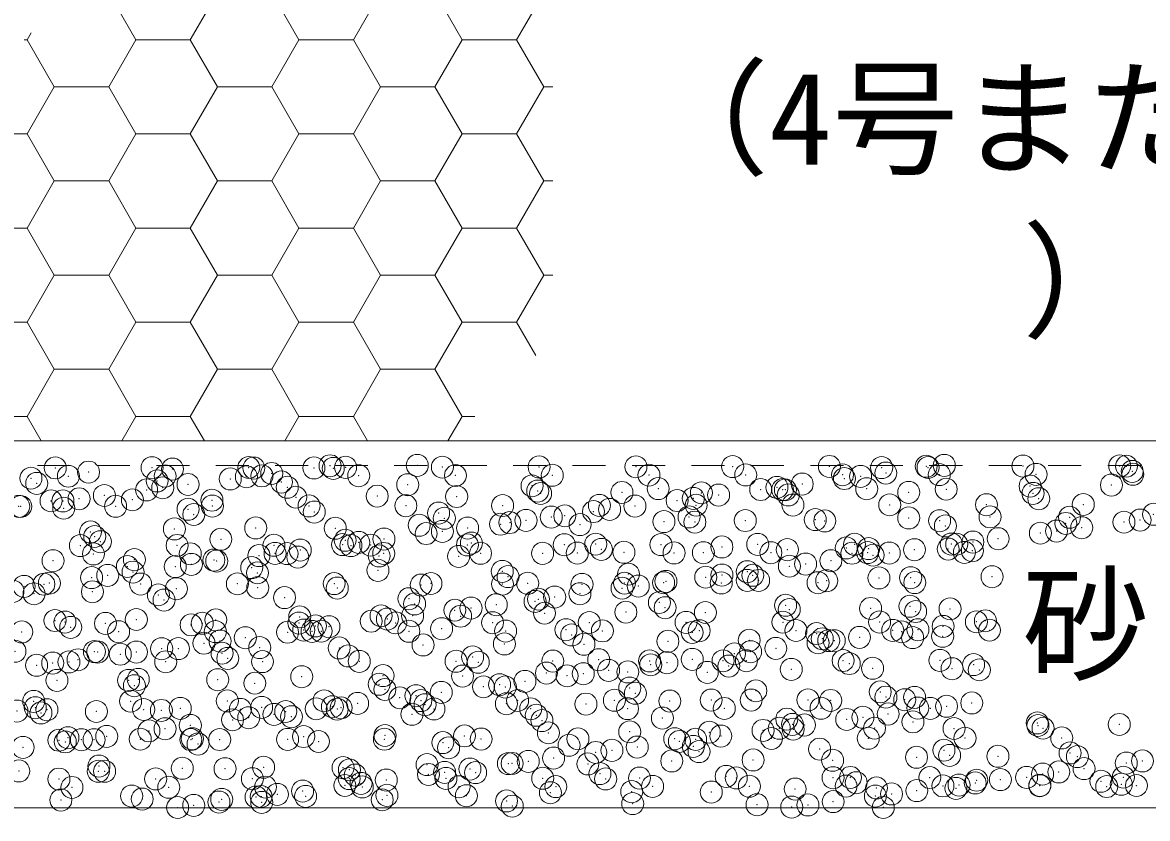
# Model space of a CAD drawing. Units: millimetres at full size; details may follow other scales. Extents: x 40781 to 122968, y -21714 to -2620.
# Drawn here: x 117568.4 to 118028.1, y -12619.9 to -12294.3 of the extents above; entities that cross this region are included whole.
import ezdxf
from ezdxf.enums import TextEntityAlignment as Align

# ---------------------------------------------------------------- set-up
doc = ezdxf.new("R2010")
doc.units = ezdxf.units.MM
doc.header["$LTSCALE"] = 18
doc.header["$PDMODE"] = 32
doc.header["$PDSIZE"] = 9
doc.linetypes.add('USER2', pattern=[1.35, 0.75, -0.6])
doc.layers.add('0_2', color=7, linetype='Continuous', lineweight=9)
doc.layers.add('ハッチング', color=7, linetype='Continuous', lineweight=5)
doc.styles.add('ＭＳ ゴシック', font='')
doc.styles.get('ＭＳ ゴシック').set_extended_font_data('MS Gothic')

msp = doc.modelspace()

# ---------------------------------------------------------------- linework, layer by layer
at = {"layer": 'ハッチング'}
for p, q in [((117614.7, -12301.42), (117603.59, -12282.17)), ((117636.92, -12301.42), (117648.04, -12282.17)), ((117681.37, -12301.42), (117670.26, -12282.17)), ((117703.6, -12301.42), (117714.71, -12282.17)), ((117748.05, -12301.42), (117736.94, -12282.17)), ((117770.27, -12301.42), (117781.39, -12282.17)), ((117570.25, -12301.42), (117571.89, -12298.58)), ((117569.05, -12301.42), (117570.25, -12301.42)), ((117581.36, -12320.67), (117570.25, -12301.42)), ((117603.59, -12320.67), (117614.7, -12301.42)), ((117614.7, -12301.42), (117636.93, -12301.42)), ((117648.04, -12320.67), (117636.92, -12301.42)), ((117670.26, -12320.67), (117681.37, -12301.42)), ((117681.38, -12301.42), (117703.6, -12301.42)), ((117714.71, -12320.67), (117703.6, -12301.42)), ((117736.94, -12320.67), (117748.05, -12301.42)), ((117748.05, -12301.42), (117770.27, -12301.42)), ((117781.39, -12320.67), (117770.27, -12301.42)), ((117570.25, -12339.91), (117581.36, -12320.67)), ((117581.36, -12320.67), (117603.59, -12320.67)), ((117614.7, -12339.91), (117603.59, -12320.67)), ((117636.92, -12339.91), (117648.04, -12320.67)), ((117648.04, -12320.67), (117670.26, -12320.67)), ((117681.37, -12339.91), (117670.26, -12320.67)), ((117703.6, -12339.91), (117714.71, -12320.67)), ((117714.71, -12320.67), (117736.94, -12320.67)), ((117748.05, -12339.91), (117736.94, -12320.67)), ((117770.27, -12339.91), (117781.39, -12320.67)), ((117781.39, -12320.67), (117785.07, -12320.67)), ((117548.02, -12339.91), (117570.25, -12339.91)), ((117581.36, -12359.16), (117570.25, -12339.91)), ((117603.59, -12359.16), (117614.7, -12339.91)), ((117614.7, -12339.91), (117636.93, -12339.91)), ((117648.04, -12359.16), (117636.92, -12339.91)), ((117670.26, -12359.16), (117681.37, -12339.91)), ((117681.38, -12339.91), (117703.6, -12339.91)), ((117714.71, -12359.16), (117703.6, -12339.91)), ((117736.94, -12359.16), (117748.05, -12339.91)), ((117748.05, -12339.91), (117770.27, -12339.91)), ((117781.39, -12359.16), (117770.27, -12339.91)), ((117570.25, -12378.41), (117581.36, -12359.16)), ((117581.36, -12359.16), (117603.59, -12359.16)), ((117614.7, -12378.41), (117603.59, -12359.16)), ((117636.92, -12378.41), (117648.04, -12359.16)), ((117648.04, -12359.16), (117670.26, -12359.16)), ((117681.37, -12378.41), (117670.26, -12359.16)), ((117703.6, -12378.41), (117714.71, -12359.16)), ((117714.71, -12359.16), (117736.94, -12359.16)), ((117748.05, -12378.41), (117736.94, -12359.16)), ((117770.27, -12378.41), (117781.39, -12359.16)), ((117781.39, -12359.16), (117785.07, -12359.16)), ((117548.02, -12378.41), (117570.25, -12378.41)), ((117581.36, -12397.66), (117570.25, -12378.41)), ((117603.59, -12397.65), (117614.7, -12378.41)), ((117614.7, -12378.41), (117636.93, -12378.41)), ((117648.04, -12397.66), (117636.92, -12378.41)), ((117670.26, -12397.65), (117681.37, -12378.41)), ((117681.38, -12378.41), (117703.6, -12378.41)), ((117714.71, -12397.66), (117703.6, -12378.41)), ((117736.94, -12397.65), (117748.05, -12378.41)), ((117748.05, -12378.41), (117770.27, -12378.41)), ((117781.39, -12397.66), (117770.27, -12378.41)), ((117570.25, -12416.9), (117581.36, -12397.65)), ((117581.36, -12397.66), (117603.59, -12397.66)), ((117614.7, -12416.9), (117603.59, -12397.66)), ((117636.92, -12416.9), (117648.04, -12397.65)), ((117648.04, -12397.66), (117670.26, -12397.66)), ((117681.37, -12416.9), (117670.26, -12397.66)), ((117703.6, -12416.9), (117714.71, -12397.65)), ((117714.71, -12397.66), (117736.94, -12397.66)), ((117748.05, -12416.9), (117736.94, -12397.66)), ((117770.27, -12416.9), (117781.39, -12397.65)), ((117781.39, -12397.66), (117785.07, -12397.66)), ((117548.02, -12416.9), (117570.25, -12416.9)), ((117581.36, -12436.15), (117570.25, -12416.9)), ((117603.59, -12436.15), (117614.7, -12416.9)), ((117614.7, -12416.9), (117636.93, -12416.9)), ((117648.04, -12436.15), (117636.92, -12416.9)), ((117670.26, -12436.15), (117681.37, -12416.9)), ((117681.38, -12416.9), (117703.6, -12416.9)), ((117714.71, -12436.15), (117703.6, -12416.9)), ((117736.94, -12436.15), (117748.05, -12416.9)), ((117748.05, -12416.9), (117770.27, -12416.9)), ((117778.14, -12430.53), (117770.27, -12416.9)), ((117570.25, -12455.4), (117581.36, -12436.15)), ((117581.36, -12436.15), (117603.59, -12436.15)), ((117614.7, -12455.4), (117603.59, -12436.15)), ((117636.92, -12455.4), (117648.04, -12436.15)), ((117648.04, -12436.15), (117670.26, -12436.15)), ((117681.37, -12455.4), (117670.26, -12436.15)), ((117703.6, -12455.4), (117714.71, -12436.15)), ((117714.71, -12436.15), (117736.94, -12436.15)), ((117748.05, -12455.4), (117736.94, -12436.15)), ((117548.02, -12455.4), (117570.25, -12455.4)), ((117576.05, -12465.44), (117570.25, -12455.4)), ((117608.9, -12465.44), (117614.7, -12455.4)), ((117614.7, -12455.4), (117636.93, -12455.4)), ((117642.72, -12465.44), (117636.92, -12455.4)), ((117675.58, -12465.44), (117681.37, -12455.4)), ((117681.38, -12455.4), (117703.6, -12455.4)), ((117709.4, -12465.44), (117703.6, -12455.4)), ((117742.25, -12465.44), (117748.05, -12455.4)), ((117748.05, -12455.4), (117753.27, -12455.4))]:
    msp.add_line(p, q, dxfattribs=at)
at = {"layer": 'ハッチング', "linetype": 'USER2', "lineweight": 9}
msp.add_lwpolyline([(118372.88, -11615.44), (118632.88, -11615.44), (118632.88, -12475.44), (117372.88, -12475.44), (117372.88, -11615.44), (117632.88, -11615.44)], dxfattribs=at)
at = {"layer": 'ハッチング', "lineweight": 20}
msp.add_lwpolyline([(117632.88, -11625.44), (117382.88, -11625.44), (117382.88, -12465.44), (118622.88, -12465.44), (118622.88, -11625.44), (118372.88, -11625.44)], dxfattribs=at)
msp.add_lwpolyline([(117382.88, -12615.44), (118622.88, -12615.44), (118622.88, -12465.44), (117382.88, -12465.44)], close=True, dxfattribs=at)
at = {"layer": 'ハッチング'}
for p in [(117581.76, -12476.47), (117595.36, -12478.21), (117621.31, -12476.4), (117629.67, -12476.97), (117660.86, -12476.33), (117662.91, -12476.55), (117687.46, -12476.49), (117694.07, -12475.62), (117695.4, -12476.7), (117700.41, -12476.25), (117729.7, -12475.47), (117739.96, -12476.18), (117779.51, -12476.11), (117819.06, -12476.04), (117858.61, -12475.97), (117898.16, -12475.89), (117919.51, -12476.37), (117937.71, -12475.82), (117938.46, -12476.33), (117945.07, -12475.46), (117977.26, -12475.75), (118016.81, -12475.68), (118019.56, -12475.78), (118021.9, -12477.93), (117571.83, -12480.69), (117574.18, -12482.84), (117587.12, -12479.88), (117623.4, -12481.81), (117626.67, -12479.81), (117653.27, -12480.99), (117659.88, -12480.12), (117666.22, -12479.74), (117670.21, -12478.76), (117674.22, -12482.25), (117705.77, -12479.67), (117745.32, -12479.59), (117784.87, -12479.52), (117824.41, -12479.45), (117863.96, -12479.38), (117903.51, -12479.31), (117904.28, -12480.83), (117910.89, -12479.96), (117921.21, -12478.6), (117943.06, -12479.23), (117982.61, -12479.16), (118022.16, -12479.09), (117619.08, -12485.49), (117625.7, -12484.62), (117636.02, -12483.26), (117676.56, -12484.4), (117725.79, -12483.37), (117776.61, -12483.81), (117778.95, -12485.96), (117780.11, -12486.95), (117813.36, -12486.53), (117828.17, -12484.93), (117845.85, -12486.68), (117870.09, -12485.33), (117876.7, -12484.46), (117878.99, -12485.37), (117880.15, -12485.45), (117881.33, -12487.52), (117887.03, -12483.1), (117913.39, -12485.02), (117930.56, -12486.49), (117945.88, -12485.18), (117980.18, -12483.94), (117981.38, -12486.93), (118013.42, -12483.52), (117580.05, -12489.96), (117584.9, -12489.99), (117591.51, -12489.12), (117601.83, -12487.76), (117613.29, -12489.54), (117645.78, -12489.69), (117645.95, -12492.09), (117680.08, -12488.46), (117685.5, -12492.02), (117713.33, -12488.03), (117725.05, -12491.95), (117745.81, -12488.19), (117764.6, -12491.88), (117804.14, -12491.8), (117818.66, -12492.1), (117835.91, -12489.83), (117842.52, -12488.96), (117843.69, -12491.73), (117852.84, -12487.6), (117883.24, -12491.66), (117922.79, -12491.59), (117962.34, -12491.52), (117983.72, -12489.07), (118001.89, -12491.45), (117566.85, -12492.24), (117567.65, -12492.26), (117585.22, -12492.96), (117606.4, -12492.16), (117636.04, -12493.4), (117638.38, -12495.54), (117687.61, -12494.52), (117738.43, -12494.96), (117784.47, -12496.6), (117790, -12496.08), (117801.72, -12494.33), (117808.33, -12493.46), (117840.81, -12496.52), (117963.81, -12496.51), (117996.29, -12496.66), (118030.6, -12495.43), (117663.71, -12501.02), (117696.2, -12501.17), (117730.5, -12499.94), (117740.77, -12497.1), (117750.29, -12501.1), (117763.74, -12499.51), (117767.54, -12498.83), (117774.15, -12497.96), (117796.23, -12499.67), (117830.53, -12498.43), (117843.16, -12498.66), (117863.77, -12498.01), (117892.38, -12497.64), (117896.26, -12498.17), (117930.56, -12496.93), (117943.2, -12498.08), (117945.54, -12500.22), (117994.77, -12499.2), (118001.29, -12500.94), (118018.54, -12498.67), (118025.15, -12497.8), (117596.16, -12502.68), (117597.87, -12504.54), (117630.47, -12501.44), (117649.43, -12505.67), (117716.1, -12505.6), (117733.35, -12503.33), (117739.96, -12502.46), (117967.11, -12505.44), (117984.36, -12503.17), (117990.97, -12502.3), (117592.02, -12508.27), (117600.21, -12506.69), (117631.57, -12508.2), (117671.12, -12508.13), (117681.91, -12510.1), (117699.16, -12507.83), (117700.25, -12506.1), (117702.59, -12508.25), (117705.78, -12506.96), (117710.67, -12508.06), (117750.22, -12507.98), (117751.82, -12507.23), (117789.77, -12507.91), (117802.64, -12507.66), (117804.98, -12509.81), (117829.32, -12507.84), (117854.2, -12508.79), (117868.87, -12507.77), (117880.95, -12509.92), (117905.02, -12509.22), (117908.42, -12507.7), (117914.19, -12509.49), (117932.92, -12509.94), (117946.68, -12509.65), (117947.96, -12507.62), (117950.17, -12507.67), (117956.59, -12510.35), (117956.78, -12506.8), (117580.85, -12514.43), (117597.37, -12511.68), (117614.09, -12514.01), (117636.92, -12511.61), (117646.58, -12514.16), (117647.73, -12514.6), (117664.98, -12512.33), (117671.59, -12511.46), (117676.47, -12511.54), (117680.88, -12512.93), (117714.13, -12512.5), (117716.02, -12511.47), (117746.61, -12512.66), (117755.57, -12511.4), (117780.91, -12511.42), (117795.12, -12511.32), (117814.16, -12511), (117834.67, -12511.25), (117846.65, -12511.15), (117874.22, -12511.18), (117898.74, -12514.44), (117907.36, -12511.37), (117913.77, -12511.11), (117915.99, -12512.17), (117922.6, -12511.3), (117953.32, -12511.04), (117611.25, -12516.81), (117613.54, -12519.1), (117630.79, -12516.83), (117637.4, -12515.96), (117662.07, -12517.25), (117664.41, -12519.4), (117713.64, -12518.37), (117764.46, -12518.81), (117864.55, -12518.94), (117881.8, -12516.67), (117888.41, -12515.8), (117577.1, -12524.04), (117579.36, -12523.6), (117596.61, -12521.33), (117603.22, -12520.46), (117616.65, -12523.97), (117656.2, -12523.89), (117695.75, -12523.82), (117735.3, -12523.75), (117764.54, -12523.99), (117766.8, -12520.95), (117774.85, -12523.68), (117797.03, -12524.14), (117814.4, -12523.61), (117816.03, -12519.93), (117830.37, -12523.44), (117831.33, -12522.91), (117847.62, -12521.17), (117853.95, -12523.53), (117854.23, -12520.3), (117864.57, -12522.48), (117866.85, -12520.37), (117869.19, -12522.51), (117893.5, -12523.46), (117897.06, -12522.64), (117918.41, -12521.49), (117931.36, -12521.4), (117933.05, -12523.39), (117964.61, -12520.98), (117564.48, -12526.99), (117569.03, -12524.96), (117573.08, -12527.96), (117596.96, -12527.15), (117623.9, -12528.4), (117631.27, -12525.91), (117664.51, -12525.49), (117697, -12525.64), (117731.3, -12524.41), (117796.18, -12527.94), (117813.43, -12525.67), (117820.04, -12524.8), (117626.24, -12530.54), (117675.46, -12529.52), (117726.28, -12529.96), (117728.62, -12532.1), (117762, -12532.44), (117777.85, -12531.08), (117779.25, -12530.17), (117785.86, -12529.3), (117828.67, -12531.52), (117880.23, -12532.64), (117931.05, -12533.08), (117681.68, -12537.4), (117714.93, -12536.97), (117727.81, -12536.94), (117745.06, -12534.67), (117747.41, -12537.13), (117751.67, -12533.8), (117781.71, -12535.89), (117814.96, -12535.47), (117831.01, -12533.66), (117847.45, -12535.62), (117881.75, -12534.39), (117914.99, -12533.96), (117933.39, -12535.22), (117947.48, -12534.12), (117581.65, -12538.9), (117585.72, -12539.54), (117588.06, -12541.69), (117602.28, -12540.07), (117614.89, -12538.48), (117637.29, -12540.67), (117641.82, -12540), (117647.38, -12538.63), (117681.37, -12539.93), (117688.1, -12541.1), (117693.62, -12541.44), (117710.87, -12539.17), (117717.48, -12538.3), (117720.92, -12539.86), (117739.67, -12542.23), (117760.47, -12539.79), (117790.49, -12542.66), (117800.02, -12539.71), (117839.57, -12539.64), (117879.12, -12539.57), (117918.67, -12539.5), (117934.31, -12542.64), (117944.63, -12541.28), (117958.22, -12539.43), (117961.88, -12539.01), (117568.08, -12543.56), (117607.63, -12543.49), (117647.18, -12543.41), (117659.44, -12545.94), (117676.69, -12543.67), (117683.3, -12542.8), (117686.73, -12543.34), (117690.44, -12543.25), (117726.28, -12543.27), (117765.83, -12543.2), (117792.83, -12544.81), (117805.38, -12543.13), (117842.06, -12543.79), (117844.93, -12543.05), (117865.37, -12546.95), (117884.48, -12542.98), (117892.88, -12544.22), (117895.22, -12546.37), (117897.86, -12547.11), (117900.12, -12547.14), (117910.45, -12545.78), (117924.03, -12542.91), (117927.7, -12543.51), (117932.16, -12545.87), (117944.44, -12545.34), (117963.58, -12542.84), (117565.28, -12551.46), (117597.76, -12551.62), (117599.11, -12551.81), (117614.93, -12551.8), (117625.25, -12550.45), (117632.07, -12550.38), (117642.5, -12548.17), (117649.11, -12547.3), (117665.31, -12549.96), (117697.8, -12550.12), (117732.1, -12548.88), (117765.34, -12548.46), (117797.83, -12548.61), (117832.13, -12547.38), (117865.94, -12551.64), (117876.26, -12550.28), (117893.51, -12548.01), (117580.74, -12556.3), (117587.36, -12555.84), (117591.07, -12554.95), (117608.32, -12552.67), (117626.91, -12555.77), (117649.93, -12552.25), (117652.27, -12554.39), (117666.46, -12555.7), (117701.49, -12553.37), (117706.01, -12555.62), (117745.56, -12555.55), (117752.31, -12553.81), (117754.65, -12555.95), (117785.11, -12555.48), (117803.88, -12554.93), (117824.66, -12555.41), (117831.75, -12556.14), (117842.08, -12554.78), (117854.7, -12555.37), (117859.33, -12552.51), (117864.21, -12555.34), (117903.76, -12555.26), (117906.27, -12556.49), (117943.31, -12555.19), (117574.13, -12557.18), (117782.51, -12560.36), (117797.57, -12560.64), (117807.89, -12559.28), (117815.76, -12559.94), (117825.14, -12557.01), (117848.25, -12560.09), (117857.04, -12557.51), (117882.55, -12558.86), (117915.79, -12558.44), (117948.28, -12558.59), (117957.08, -12556.93), (117959.42, -12559.07), (117582.45, -12563.37), (117611.75, -12563.4), (117614.09, -12565.54), (117615.69, -12562.95), (117648.18, -12563.1), (117663.32, -12564.52), (117682.48, -12561.87), (117714.13, -12564.96), (117715.73, -12561.44), (117748.21, -12561.6), (117763.38, -12565.14), (117773.7, -12563.78), (117790.95, -12561.51), (117716.47, -12567.1), (117729.19, -12569.64), (117739.52, -12568.28), (117756.77, -12566.01), (117765.7, -12566.08), (117816.52, -12566.51), (117818.86, -12568.66), (117868.09, -12567.64), (117918.91, -12568.07), (117921.25, -12570.22), (117572.98, -12571.95), (117573.57, -12574.54), (117612.53, -12571.88), (117632.87, -12574.85), (117652.08, -12571.8), (117666.11, -12574.43), (117691.63, -12571.73), (117695.01, -12574.14), (117698.6, -12574.59), (117705.33, -12572.78), (117722.58, -12570.51), (117731.18, -12571.66), (117732.9, -12573.35), (117766.14, -12572.93), (117770.73, -12571.59), (117798.63, -12573.08), (117810.28, -12571.52), (117832.93, -12571.85), (117849.83, -12571.44), (117855.19, -12574.86), (117866.17, -12571.42), (117889.38, -12571.37), (117894.73, -12574.78), (117898.66, -12571.58), (117928.93, -12571.3), (117932.96, -12570.34), (117934.28, -12574.71), (117939.41, -12574.85), (117946.02, -12573.98), (117956.34, -12572.62), (117566.08, -12575.93), (117575.91, -12576.69), (117578.34, -12575.36), (117598.56, -12576.09), (117617.89, -12575.29), (117625.14, -12575.67), (117657.44, -12575.22), (117660.82, -12578.64), (117671.15, -12577.29), (117675.96, -12576.1), (117678.3, -12578.25), (117688.4, -12575.01), (117696.99, -12575.14), (117727.52, -12577.22), (117736.54, -12575.07), (117776.09, -12575), (117778.34, -12577.66), (117815.64, -12574.93), (117829.91, -12578.78), (117880.73, -12579.22), (117905.22, -12579.35), (117911.83, -12578.48), (117922.16, -12577.12), (117620.03, -12584.02), (117626.64, -12583.14), (117636.96, -12581.79), (117654.21, -12579.51), (117780.68, -12579.81), (117871.04, -12583.85), (117877.65, -12582.98), (117883.07, -12581.37), (117883.35, -12583.33), (117887.97, -12581.62), (117916.59, -12582.91), (117932.3, -12580.34), (117949.08, -12583.06), (117983.11, -12580.78), (117983.38, -12581.83), (117985.45, -12582.92), (118016.62, -12581.4), (117583.25, -12587.84), (117585.84, -12588.52), (117586.96, -12586.81), (117592.45, -12587.65), (117597.62, -12587.64), (117602.78, -12586.29), (117616.49, -12587.42), (117637.17, -12587.57), (117637.78, -12587.25), (117648.98, -12587.57), (117676.72, -12587.5), (117683.28, -12586.34), (117689.35, -12588.37), (117716.27, -12587.43), (117716.53, -12585.91), (117749.01, -12586.07), (117755.82, -12587.35), (117783.31, -12584.83), (117795.37, -12587.28), (117816.56, -12584.41), (117834.92, -12587.21), (117836.85, -12588.35), (117843.46, -12587.48), (117849.05, -12584.57), (117853.78, -12586.12), (117874.47, -12587.14), (117914.01, -12587.07), (117953.56, -12587), (117993.11, -12586.92), (117568.59, -12590.79), (117640.12, -12589.39), (117740.16, -12588.81), (117742.51, -12590.95), (117791.73, -12589.93), (117802.66, -12592.85), (117809.27, -12591.98), (117819.6, -12590.62), (117842.55, -12590.37), (117844.89, -12592.51), (117894.12, -12591.49), (117944.94, -12591.93), (117996.5, -12593.05), (117733.7, -12597.82), (117766.94, -12597.4), (117768.48, -12597.35), (117775.09, -12596.48), (117785.41, -12595.12), (117799.43, -12597.55), (117833.73, -12596.32), (117866.97, -12595.89), (117899.46, -12596.05), (117933.76, -12594.81), (117947.28, -12594.07), (117967.01, -12594.39), (117999.49, -12594.54), (118019.49, -12597.19), (118026.1, -12596.32), (117566.88, -12600.41), (117599.36, -12600.56), (117599.6, -12598.39), (117601.94, -12600.54), (117633.67, -12599.33), (117651.17, -12599.52), (117666.91, -12598.9), (117699.4, -12599.06), (117701.99, -12599.95), (117704.33, -12602.1), (117734.29, -12601.85), (117740.9, -12600.98), (117751.23, -12599.62), (117753.55, -12601.08), (117804.37, -12601.51), (117985.3, -12601.69), (117991.91, -12600.82), (118002.24, -12599.46), (117583.24, -12603.75), (117622.79, -12603.68), (117662.34, -12603.61), (117667.69, -12607.02), (117700.11, -12606.35), (117701.89, -12603.53), (117706.72, -12605.48), (117707.24, -12606.95), (117717.04, -12604.13), (117741.44, -12603.46), (117746.79, -12606.87), (117780.99, -12603.39), (117786.34, -12606.8), (117806.71, -12603.66), (117820.54, -12603.32), (117825.89, -12606.73), (117855.94, -12602.64), (117860.09, -12603.25), (117865.44, -12606.66), (117899.64, -12603.17), (117904.99, -12606.59), (117906.76, -12603.07), (117909.1, -12605.22), (117939.19, -12603.1), (117944.54, -12606.51), (117951.12, -12606.19), (117957.73, -12605.32), (117958.33, -12604.2), (117968.05, -12603.96), (117978.74, -12603.03), (117984.09, -12606.44), (117984.18, -12606.3), (118009.14, -12604.63), (118011.49, -12606.78), (118017.42, -12605.87), (118018.29, -12602.96), (118023.64, -12606.37), (117588.59, -12607.16), (117612.99, -12610.66), (117628.14, -12607.09), (117663.81, -12611.1), (117665.92, -12610.86), (117672.53, -12609.98), (117682.86, -12608.63), (117684.08, -12610.81), (117717.33, -12610.38), (117749.81, -12610.54), (117784.11, -12609.3), (117817.36, -12608.88), (117849.85, -12609.04), (117884.15, -12607.8), (117916.93, -12610.69), (117917.39, -12607.38), (117923.54, -12609.82), (117933.87, -12608.46), (117949.88, -12607.53), (117584.05, -12612.31), (117617.29, -12611.89), (117631.74, -12615.36), (117638.35, -12614.49), (117648.67, -12613.13), (117649.78, -12612.04), (117666.15, -12613.25), (117715.38, -12612.22), (117766.19, -12612.66), (117768.54, -12614.8), (117817.76, -12613.78), (117868.58, -12614.22), (117882.74, -12615.19), (117889.35, -12614.32), (117899.68, -12612.96), (117920.15, -12615.34)]:
    msp.add_point(p, dxfattribs=at)

# ---------------------------------------------------------------- texts
at = {"layer": '0_2', "style": 'ＭＳ ゴシック'}
for s, p in [('（4号または5号', (117821.58, -12314.54)), ('）', (117976.98, -12381.21))]:
    msp.add_text(s, height=37.98, dxfattribs=at).set_placement(p, align=Align.TOP_LEFT)
msp.add_text('砂', height=37.98, dxfattribs=at).set_placement((118002.88, -12540.44), align=Align.MIDDLE_CENTER)

doc.saveas('drawing.dxf')
